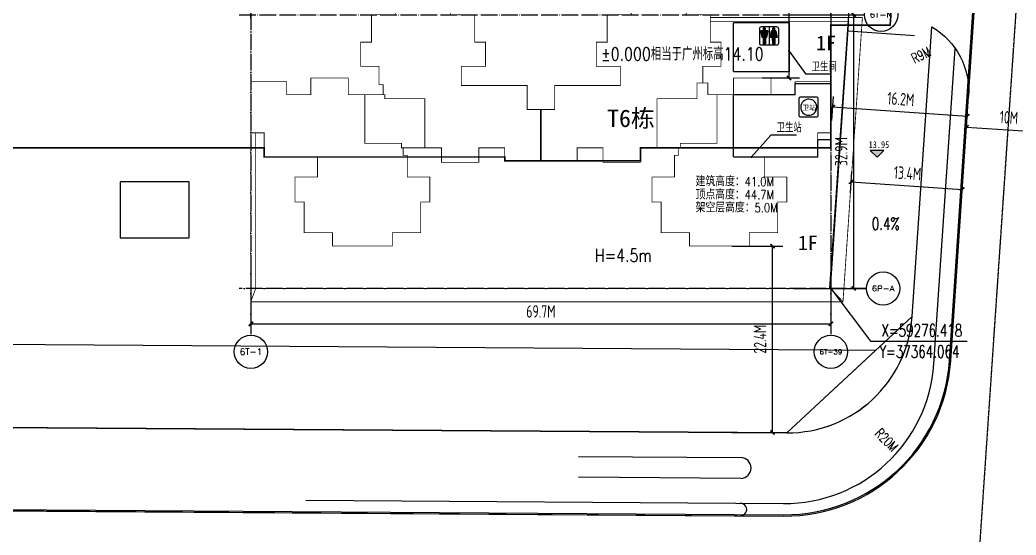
# Model space of a CAD drawing. Header units: inches. Extents: x 12502 to 585460, y 5002 to 415502.
# Drawn here: x 93338 to 213071, y 88458 to 150360 of the extents above; entities that cross this region are included whole.
import ezdxf
from ezdxf.enums import TextEntityAlignment as Align

# ---------------------------------------------------------------- set-up
doc = ezdxf.new("R2010")
doc.units = ezdxf.units.IN
doc.header["$MEASUREMENT"] = 0
for name, pattern in [('ACAD_ISO04W100', [30, 24, -3, 0, -3]), ('DASH', [0.35, 0.25, -0.1]), ('DOTE', [2.42, 2, -0.2, 0.02, -0.2])]:
    doc.linetypes.add(name, pattern=pattern)
for name, color, linetype in [('-1-500室外标高', 4, 'Continuous'), ('@YL', 2, 'Continuous'), ('AXIS_TEXT', 7, 'Continuous'), ('DIM_COOR', 3, 'Continuous'), ('DIM_LEAD', 3, 'Continuous'), ('DIM_SYMB', 3, 'Continuous'), ('DL_道路中线_干道网_', 4, 'ACAD_ISO04W100'), ('DL_道路红线_干道网_', 6, 'Continuous'), ('DL_道路红线_支路网_', 1, 'Continuous'), ('DOTE', 16, 'Continuous'), ('PUB_DIM', 3, 'Continuous'), ('PUB_TEXT', 7, 'Continuous'), ('RMJM - P1 - P - 120-1$0$文字说明', 7, 'Continuous'), ('SHAPE', 161, 'Continuous'), ('YD_设施符号', 7, 'Continuous'), ('地下轮廓', 5, 'Continuous'), ('屋顶轮廓', 36, 'Continuous'), ('总图草图2013.08.27$0$花都地段2终极版总图、 - 副本$0$DL_道路红线_干道网_', 6, 'Continuous'), ('总图草图2013_08_27$0$花都地段2', 6, 'Continuous')]:
    doc.layers.add(name, color=color, linetype=linetype)
doc.styles.add('_TCH_AXIS', font='COMPLEX', dxfattribs={"bigfont": 'GBCBIG'})
doc.styles.add('_TCH_DIM', font='SIMPLEX', dxfattribs={"bigfont": 'GBCBIG'})
doc.styles.add('_TCH_DIM_T3', font='SIMPLEX', dxfattribs={"width": 0.705882, "bigfont": 'GBCBIG'})
doc.styles.add('DIM_FONT', font='superos.shx', dxfattribs={"width": 0.8, "bigfont": 'haiwenzw.shx'})
doc.styles.add('DIMST', font='', dxfattribs={"width": 0.8})
doc.styles.add('GHTEXTHT', font='')
doc.styles.add('RMJM - P1 - P - 120-1$0$RMJM_TEXT', font='arial.ttf', dxfattribs={"height": 2.5})
doc.styles.add('text_zheng', font='simplex.shx', dxfattribs={"width": 0.8, "bigfont": 'hztxt.shx'})
doc.styles.get('DIMST').set_extended_font_data('SimSun')
doc.styles.get('GHTEXTHT').set_extended_font_data('SimSun')
doc.dimstyles.new('_TCH_ARCH&&500', dxfattribs={"dimtxt": 1487.5, "dimasz": 500, "dimexe": 1250, "dimexo": 1500, "dimgap": 631.25, "dimtad": 1, "dimdec": 0, "dimzin": 0, "dimdsep": 46, "dimtxsty": '_TCH_DIM_T3', "dimblk": 'ARCHTICK', "dimcen": 0.09, "dimclrt": 7, "dimazin": 2, "dimtfac": 1, "dimtdec": 0, "dimtix": 1, "dimtmove": 2, "dimatfit": 3, "dimfxl": 1, "dimtolj": 1, "dimtzin": 0, "dimarcsym": 0})
doc.dimstyles.new('DIMN500', dxfattribs={"dimscale": 5, "dimtxt": 300, "dimasz": 100, "dimexe": 250, "dimexo": 300, "dimgap": 150, "dimtad": 1, "dimdec": 0, "dimzin": 0, "dimdsep": 46, "dimtxsty": 'DIM_FONT', "dimblk": 'ARCHTICK', "dimcen": 0.09, "dimclrt": 7, "dimazin": 2, "dimtfac": 1, "dimtdec": 0, "dimtix": 1, "dimtmove": 2, "dimatfit": 3, "dimldrblk": 'ARCHTICK', "dimfxl": 1, "dimtolj": 1, "dimtzin": 0, "dimarcsym": 0})

# ---------------------------------------------------------------- blocks, each defined once
blk = doc.blocks.new('_ArchTick')
at = {"color": 0, "linetype": 'ByBlock', "const_width": 0.4}
blk.add_lwpolyline([(-0.5, -0.5), (0.5, 0.5)], dxfattribs=at)
blk = doc.blocks.new('*D188')
at = {"layer": 'Defpoints', "color": 0, "transparency": 16777216}
for p in [(365245, 62597), (295535, 56713), (365245, 56713)]:
    blk.add_point(p, dxfattribs=at)
at = {"layer": 'PUB_DIM', "color": 0, "lineweight": -2, "transparency": 16777216}
for p, q in [((295535, 58213), (295535, 63847)), ((365245, 58213), (365245, 63847)), ((295535, 62597), (365245, 62597))]:
    blk.add_line(p, q, dxfattribs=at)
at = {"layer": 'PUB_DIM', "color": 0, "lineweight": -2, "transparency": 16777216, "xscale": 500, "yscale": 500, "zscale": 500, "rotation": 180}
blk.add_blockref('_ArchTick', (295535, 62597), dxfattribs=at)
at = {"layer": 'PUB_DIM', "color": 0, "lineweight": -2, "transparency": 16777216, "xscale": 500, "yscale": 500, "zscale": 500}
blk.add_blockref('_ArchTick', (365245, 62597), dxfattribs=at)
at = {"layer": 'PUB_DIM', "color": 7, "transparency": 16777216, "insert": (330390, 64097), "char_height": 1500, "attachment_point": 5, "style": 'DIM_FONT'}
blk.add_mtext('\\A1;69.7M', dxfattribs=at)
blk = doc.blocks.new('*D189')
at = {"layer": 'Defpoints', "color": 0, "transparency": 16777216}
for p in [(295535, 30431), (365245, 30431), (365245, 21455)]:
    blk.add_point(p, dxfattribs=at)
at = {"layer": 'PUB_DIM', "color": 0, "lineweight": -2, "transparency": 16777216}
for p, q in [((295535, 28931), (295535, 20205)), ((365245, 28931), (365245, 20205)), ((295535, 21455), (365245, 21455))]:
    blk.add_line(p, q, dxfattribs=at)
at = {"layer": 'PUB_DIM', "color": 0, "lineweight": -2, "transparency": 16777216, "xscale": 500, "yscale": 500, "zscale": 500, "rotation": 180}
blk.add_blockref('_ArchTick', (295535, 21455), dxfattribs=at)
at = {"layer": 'PUB_DIM', "color": 0, "lineweight": -2, "transparency": 16777216, "xscale": 500, "yscale": 500, "zscale": 500}
blk.add_blockref('_ArchTick', (365245, 21455), dxfattribs=at)
at = {"layer": 'PUB_DIM', "color": 7, "transparency": 16777216, "insert": (330390, 22955), "char_height": 1500, "attachment_point": 5, "style": 'DIM_FONT'}
blk.add_mtext('\\A1;69.7M', dxfattribs=at)
blk = doc.blocks.new('*D190')
at = {"layer": 'Defpoints', "color": 0, "transparency": 16777216}
for p in [(359250, 58611), (367983, 58611), (359250, 25711)]:
    blk.add_point(p, dxfattribs=at)
at = {"layer": 'PUB_DIM', "color": 0, "lineweight": -2, "transparency": 16777216}
for p, q in [((360750, 58611), (369233, 58611)), ((367983, 25711), (367983, 58611)), ((360750, 25711), (369233, 25711))]:
    blk.add_line(p, q, dxfattribs=at)
at = {"layer": 'PUB_DIM', "color": 0, "lineweight": -2, "transparency": 16777216, "xscale": 500, "yscale": 500, "zscale": 500}
for p, rotation in [((367983, 58611), 90), ((367983, 25711), 270)]:
    blk.add_blockref('_ArchTick', p, dxfattribs=dict(at, rotation=rotation))
at = {"layer": 'PUB_DIM', "color": 7, "transparency": 16777216, "insert": (366483, 42161), "char_height": 1500, "attachment_point": 5, "rotation": 90, "style": 'DIM_FONT'}
blk.add_mtext('\\A1;32.9M', dxfattribs=at)
blk = doc.blocks.new('T5T6lkx')
at = {"layer": 'SHAPE', "const_width": 100}
for points in [[(319577, 123888), (312977, 123888), (312977, 122488), (310077, 122488), (310077, 119188), (308777, 119188), (308777, 116288), (310977, 116288), (310977, 114088), (311477, 114088), (311477, 112888), (307277, 112888), (307277, 114888), (302777, 114888), (302777, 112888), (299877, 112888), (299877, 114438), (295577, 114438), (295577, 108288), (297177, 108288), (297177, 105388), (303577, 105388), (303577, 102988), (300877, 102988), (300877, 99988), (301977, 99988), (301977, 96288), (305377, 96288), (305377, 94688), (312577, 94688), (312577, 96288), (315977, 96288), (315977, 99988), (317077, 99988), (317077, 102988), (314377, 102988), (314377, 105588), (313877, 105588), (313877, 106488), (318477, 106488), (318477, 104738), (322977, 104738), (322977, 106488), (326077, 106488), (326077, 104938), (330377, 104938), (330377, 111088), (328777, 111088), (328777, 113988), (320877, 113988), (320877, 116288), (323777, 116288), (323777, 119188), (322477, 119188), (322477, 122488), (319577, 122488)], [(347887, 123888), (341287, 123888), (341287, 122488), (338387, 122488), (338387, 119188), (337087, 119188), (337087, 116288), (339987, 116288), (339987, 113988), (332087, 113988), (332087, 111088), (330487, 111088), (330487, 104938), (334787, 104938), (334787, 106488), (337887, 106488), (337887, 104738), (342387, 104738), (342387, 106488), (346987, 106488), (346987, 105588), (346487, 105588), (346487, 102988), (343787, 102988), (343787, 99988), (344887, 99988), (344887, 96288), (348287, 96288), (348287, 94688), (355487, 94688), (355487, 96288), (358887, 96288), (358887, 99988), (359987, 99988), (359987, 102988), (357287, 102988), (357287, 105388), (363687, 105388), (363687, 108288), (365287, 108288), (365287, 114438), (360987, 114438), (360987, 112888), (358087, 112888), (358087, 114888), (353587, 114888), (353587, 112888), (350487, 112888), (350487, 114288), (349887, 114288), (349887, 116288), (352087, 116288), (352087, 119188), (350787, 119188), (350787, 122488), (347887, 122488)], [(313677, 107038), (313677, 106488), (316477, 106488), (316477, 112388), (311677, 112388), (311677, 112888), (309277, 112888), (309277, 107038)]]:
    blk.add_lwpolyline(points, close=True, dxfattribs=at)
for points in [[(350787, 122159), (369071, 122159), (366739, 87987), (295552, 87987), (295552, 107788), (295577, 107788), (295577, 108288)], [(295552, 87987), (296152, 89587), (365245, 89587), (367435, 121688), (350787, 121688)], [(350487, 112888), (350487, 114288), (349187, 114288), (349187, 112388), (344387, 112388), (344387, 106488), (347187, 106488), (347187, 107038), (351587, 107038), (351587, 112888), (350487, 112888)], [(296152, 89587), (296152, 108288)], [(365287, 89588), (366739, 87987)]]:
    blk.add_lwpolyline(points, dxfattribs=at)
blk = doc.blocks.new('gjwz')
at = {"color": 251, "linetype": 'DASH'}
for points in [[(35816154, 59308389), (35822819, 59308389), (35822819, 59302463), (35816154, 59302463)], [(35742419, 59282518), (35750719, 59282518), (35750719, 59289218), (35742419, 59289218)]]:
    blk.add_lwpolyline(points, close=True, dxfattribs=at)
blk.add_lwpolyline([(35816154, 59292218), (35816155, 59299718), (35823554, 59299718), (35823554, 59301068), (35827854, 59301068), (35827854, 59294263), (35826254, 59294263), (35826254, 59292218), (35816154, 59292218)], dxfattribs=at)
blk = doc.blocks.new('*U53')
at = {"layer": 'YD_设施符号', "linetype": 'Continuous'}
for p, q in [((48783.8, 60314.6), (48775.2, 60314.6)), ((48775.2, 60314.6), (48777, 60306.7)), ((48778.6, 60318), (48778.2, 60317.1)), ((48778.2, 60317.1), (48778.2, 60317.1)), ((48778.2, 60317.1), (48778.2, 60317.1)), ((48778.2, 60317.1), (48778.2, 60317.1)), ((48778.2, 60317.1), (48778.6, 60316.2)), ((48779.5, 60318.3), (48778.6, 60318)), ((48778.6, 60318), (48778.6, 60318)), ((48778.6, 60318), (48778.6, 60318)), ((48778.6, 60318), (48778.6, 60318)), ((48778.6, 60316.2), (48778.6, 60316.2)), ((48778.6, 60316.2), (48778.6, 60316.2)), ((48778.6, 60316.2), (48778.6, 60316.2)), ((48778.6, 60316.2), (48779.5, 60315.9)), ((48780.4, 60318), (48779.5, 60318.3)), ((48780.4, 60316.2), (48779.5, 60315.9)), ((48779.5, 60315.9), (48779.5, 60315.9)), ((48779.5, 60315.9), (48779.5, 60315.9)), ((48780.4, 60318), (48780.4, 60318)), ((48780.4, 60318), (48780.4, 60318)), ((48780.4, 60318), (48780.4, 60318)), ((48780.4, 60318), (48780.7, 60317.1)), ((48780.7, 60317.1), (48780.4, 60316.2)), ((48780.4, 60316.2), (48780.4, 60316.2)), ((48780.4, 60316.2), (48780.4, 60316.2)), ((48780.4, 60316.2), (48780.4, 60316.2)), ((48780.7, 60317.1), (48780.7, 60317.1)), ((48780.7, 60317.1), (48780.7, 60317.1)), ((48780.7, 60317.1), (48780.7, 60317.1)), ((48783.8, 60314.6), (48782, 60306.7)), ((48783.8, 60314.6), (48783.8, 60314.6)), ((48788.2, 60314.6), (48786.4, 60306.7)), ((48793.2, 60314.6), (48788.2, 60314.6)), ((48788.2, 60314.6), (48788.2, 60314.6)), ((48788.2, 60314.6), (48788.2, 60314.6)), ((48789.9, 60318), (48789.5, 60317.1)), ((48789.5, 60317.1), (48789.5, 60317.1)), ((48789.5, 60317.1), (48789.5, 60317.1)), ((48789.5, 60317.1), (48789.5, 60317.1)), ((48789.5, 60317.1), (48789.9, 60316.2)), ((48790.7, 60318.3), (48789.9, 60318)), ((48789.9, 60318), (48789.9, 60318)), ((48789.9, 60318), (48789.9, 60318)), ((48789.9, 60318), (48789.9, 60318)), ((48789.9, 60316.2), (48789.9, 60316.2)), ((48789.9, 60316.2), (48789.9, 60316.2)), ((48789.9, 60316.2), (48789.9, 60316.2)), ((48790.7, 60315.9), (48789.9, 60316.2)), ((48790.7, 60318.3), (48790.7, 60318.3)), ((48790.7, 60318.3), (48790.7, 60318.3)), ((48790.7, 60318.3), (48791.6, 60318)), ((48791.6, 60316.2), (48790.7, 60315.9)), ((48791.6, 60318), (48791.6, 60318)), ((48791.6, 60318), (48791.6, 60318)), ((48791.6, 60318), (48791.6, 60318)), ((48791.6, 60318), (48792, 60317.1)), ((48792, 60317.1), (48791.6, 60316.2)), ((48791.6, 60316.2), (48791.6, 60316.2)), ((48791.6, 60316.2), (48791.6, 60316.2)), ((48791.6, 60316.2), (48791.6, 60316.2)), ((48792, 60317.1), (48792, 60317.1)), ((48792, 60317.1), (48792, 60317.1)), ((48792, 60317.1), (48792, 60317.1)), ((48793.2, 60314.6), (48793.2, 60314.6)), ((48793.2, 60314.6), (48793.2, 60314.6)), ((48793.2, 60314.6), (48793.2, 60314.6)), ((48793.2, 60314.6), (48795, 60306.7)), ((48777, 60306.7), (48777, 60306.7)), ((48777, 60306.7), (48777, 60306.7)), ((48777, 60306.7), (48777, 60306.7)), ((48777, 60306.7), (48777, 60306.7)), ((48777, 60306.7), (48777, 60306.7)), ((48777, 60306.7), (48777, 60306.7)), ((48778.2, 60306.7), (48777, 60306.7)), ((48777, 60306.7), (48777, 60306.7)), ((48780.7, 60306.7), (48778.2, 60306.7)), ((48780.7, 60306.7), (48778.2, 60306.7)), ((48778.2, 60306.7), (48778.2, 60306.7)), ((48778.2, 60306.7), (48778.2, 60298.9)), ((48778.2, 60298.9), (48778.2, 60298.9)), ((48778.2, 60298.9), (48778.2, 60298.9)), ((48780.7, 60298.9), (48778.2, 60298.9)), ((48778.2, 60298.9), (48778.2, 60298.9)), ((48782, 60306.7), (48780.7, 60306.7)), ((48780.7, 60306.7), (48780.7, 60306.7)), ((48780.7, 60306.7), (48780.7, 60306.7)), ((48780.7, 60306.7), (48780.7, 60298.9)), ((48780.7, 60298.9), (48780.7, 60298.9)), ((48780.7, 60298.9), (48780.7, 60298.9)), ((48782, 60306.7), (48782, 60306.7)), ((48782, 60306.7), (48782, 60306.7)), ((48782, 60306.7), (48782, 60306.7)), ((48782, 60306.7), (48782, 60306.7)), ((48786.4, 60306.7), (48786.4, 60306.7)), ((48786.4, 60306.7), (48786.4, 60306.7)), ((48789.5, 60306.7), (48786.4, 60306.7)), ((48786.4, 60306.7), (48786.4, 60306.7)), ((48792, 60306.7), (48789.5, 60306.7)), ((48789.5, 60306.7), (48789.5, 60306.7)), ((48789.5, 60306.7), (48789.5, 60306.7)), ((48789.5, 60306.7), (48789.5, 60306.7)), ((48789.5, 60306.7), (48789.5, 60306.7)), ((48789.5, 60306.7), (48789.5, 60306.7)), ((48789.5, 60306.7), (48789.5, 60298.9)), ((48792, 60298.9), (48789.5, 60298.9)), ((48789.5, 60298.9), (48789.5, 60298.9)), ((48795, 60306.7), (48792, 60306.7)), ((48792, 60306.7), (48792, 60306.7)), ((48792, 60306.7), (48792, 60306.7)), ((48792, 60306.7), (48792, 60306.7)), ((48792, 60306.7), (48792, 60306.7)), ((48792, 60306.7), (48792, 60306.7)), ((48792, 60306.7), (48792, 60298.9))]:
    blk.add_line(p, q, dxfattribs=at)
for points in [[(48783.8, 60314.6), (48775.2, 60314.6), (48783.8, 60314.6)], [(48775.2, 60314.6), (48777, 60306.7), (48782, 60306.7)], [(48778.6, 60318), (48778.2, 60317.1), (48780.7, 60317.1)], [(48778.2, 60317.1), (48778.2, 60317.1), (48780.7, 60317.1)], [(48778.2, 60317.1), (48778.2, 60317.1), (48780.7, 60317.1)], [(48778.2, 60317.1), (48778.2, 60317.1), (48780.7, 60317.1)], [(48778.2, 60317.1), (48778.6, 60316.2), (48780.4, 60316.2)], [(48779.5, 60318.3), (48778.6, 60318), (48780.4, 60318)], [(48778.6, 60318), (48778.6, 60318), (48780.4, 60318)], [(48778.6, 60318), (48778.6, 60318), (48780.4, 60318)], [(48778.6, 60318), (48778.6, 60318), (48780.4, 60318)], [(48778.6, 60316.2), (48778.6, 60316.2), (48780.4, 60316.2)], [(48778.6, 60316.2), (48778.6, 60316.2), (48780.4, 60316.2)], [(48778.6, 60316.2), (48778.6, 60316.2), (48780.4, 60316.2)], [(48778.6, 60316.2), (48779.5, 60315.9), (48779.5, 60315.9)], [(48788.2, 60314.6), (48786.4, 60306.7), (48795, 60306.7)], [(48793.2, 60314.6), (48788.2, 60314.6), (48793.2, 60314.6)], [(48788.2, 60314.6), (48788.2, 60314.6), (48793.2, 60314.6)], [(48788.2, 60314.6), (48788.2, 60314.6), (48793.2, 60314.6)], [(48789.9, 60318), (48789.5, 60317.1), (48792, 60317.1)], [(48789.5, 60317.1), (48789.5, 60317.1), (48792, 60317.1)], [(48789.5, 60317.1), (48789.5, 60317.1), (48792, 60317.1)], [(48789.5, 60317.1), (48789.5, 60317.1), (48792, 60317.1)], [(48789.5, 60317.1), (48789.9, 60316.2), (48791.6, 60316.2)], [(48790.7, 60318.3), (48789.9, 60318), (48791.6, 60318)], [(48789.9, 60318), (48789.9, 60318), (48791.6, 60318)], [(48789.9, 60318), (48789.9, 60318), (48791.6, 60318)], [(48789.9, 60318), (48789.9, 60318), (48791.6, 60318)], [(48789.9, 60316.2), (48789.9, 60316.2), (48791.6, 60316.2)], [(48789.9, 60316.2), (48789.9, 60316.2), (48791.6, 60316.2)], [(48789.9, 60316.2), (48789.9, 60316.2), (48791.6, 60316.2)], [(48790.7, 60318.3), (48790.7, 60318.3), (48790.7, 60318.3)], [(48777, 60306.7), (48777, 60306.7), (48782, 60306.7)], [(48777, 60306.7), (48777, 60306.7), (48782, 60306.7)], [(48777, 60306.7), (48777, 60306.7), (48782, 60306.7)], [(48777, 60306.7), (48777, 60306.7), (48782, 60306.7)], [(48777, 60306.7), (48777, 60306.7), (48780.7, 60306.7)], [(48777, 60306.7), (48777, 60306.7), (48778.2, 60306.7)], [(48780.7, 60306.7), (48778.2, 60306.7), (48780.7, 60306.7)], [(48778.2, 60306.7), (48778.2, 60306.7), (48780.7, 60306.7)], [(48778.2, 60306.7), (48778.2, 60298.9), (48780.7, 60298.9)], [(48778.2, 60298.9), (48778.2, 60298.9), (48780.7, 60298.9)], [(48778.2, 60298.9), (48778.2, 60298.9), (48780.7, 60298.9)], [(48786.4, 60306.7), (48786.4, 60306.7), (48792, 60306.7)], [(48786.4, 60306.7), (48786.4, 60306.7), (48789.5, 60306.7)], [(48792, 60306.7), (48789.5, 60306.7), (48792, 60306.7)], [(48789.5, 60306.7), (48789.5, 60306.7), (48792, 60306.7)], [(48789.5, 60306.7), (48789.5, 60306.7), (48792, 60306.7)], [(48789.5, 60306.7), (48789.5, 60306.7), (48792, 60306.7)], [(48789.5, 60306.7), (48789.5, 60306.7), (48792, 60306.7)], [(48789.5, 60306.7), (48789.5, 60306.7), (48792, 60306.7)], [(48789.5, 60306.7), (48789.5, 60298.9), (48792, 60298.9)]]:
    blk.add_solid(points, dxfattribs=at)
at = {"layer": 'YD_设施符号', "linetype": 'Continuous', "extrusion": (0, 0, -1)}
for points in [[(-48775.2, 60314.6), (-48783.8, 60314.6), (-48782, 60306.7)], [(-48778.2, 60317.1), (-48780.7, 60317.1), (-48780.7, 60317.1)], [(-48778.2, 60317.1), (-48780.7, 60317.1), (-48780.7, 60317.1)], [(-48778.2, 60317.1), (-48780.7, 60317.1), (-48780.7, 60317.1)], [(-48778.2, 60317.1), (-48780.7, 60317.1), (-48780.4, 60316.2)], [(-48778.6, 60318), (-48780.4, 60318), (-48780.4, 60318)], [(-48778.6, 60318), (-48780.4, 60318), (-48780.4, 60318)], [(-48778.6, 60318), (-48780.4, 60318), (-48780.4, 60318)], [(-48778.6, 60318), (-48780.4, 60318), (-48780.7, 60317.1)], [(-48778.6, 60316.2), (-48780.4, 60316.2), (-48780.4, 60316.2)], [(-48778.6, 60316.2), (-48780.4, 60316.2), (-48780.4, 60316.2)], [(-48778.6, 60316.2), (-48780.4, 60316.2), (-48780.4, 60316.2)], [(-48778.6, 60316.2), (-48780.4, 60316.2), (-48779.5, 60315.9)], [(-48779.5, 60315.9), (-48779.5, 60315.9), (-48779.5, 60315.9)], [(-48788.2, 60314.6), (-48793.3, 60314.6), (-48793.3, 60314.6)], [(-48788.2, 60314.6), (-48793.3, 60314.6), (-48793.3, 60314.6)], [(-48788.2, 60314.6), (-48793.3, 60314.6), (-48795, 60306.7)], [(-48789.5, 60317.1), (-48792, 60317.1), (-48792, 60317.1)], [(-48789.5, 60317.1), (-48792, 60317.1), (-48792, 60317.1)], [(-48789.5, 60317.1), (-48792, 60317.1), (-48792, 60317.1)], [(-48789.5, 60317.1), (-48792, 60317.1), (-48791.6, 60316.2)], [(-48789.9, 60318), (-48791.6, 60318), (-48791.6, 60318)], [(-48789.9, 60318), (-48791.6, 60318), (-48791.6, 60318)], [(-48789.9, 60318), (-48791.6, 60318), (-48791.6, 60318)], [(-48789.9, 60318), (-48791.6, 60318), (-48792, 60317.1)], [(-48789.9, 60316.2), (-48791.6, 60316.2), (-48791.6, 60316.2)], [(-48789.9, 60316.2), (-48791.6, 60316.2), (-48791.6, 60316.2)], [(-48789.9, 60316.2), (-48791.6, 60316.2), (-48791.6, 60316.2)], [(-48789.9, 60316.2), (-48791.6, 60316.2), (-48790.7, 60315.9)], [(-48790.7, 60318.3), (-48790.7, 60318.3), (-48791.6, 60318)], [(-48777, 60306.7), (-48782, 60306.7), (-48782, 60306.7)], [(-48777, 60306.7), (-48782, 60306.7), (-48782, 60306.7)], [(-48777, 60306.7), (-48782, 60306.7), (-48782, 60306.7)], [(-48777, 60306.7), (-48782, 60306.7), (-48782, 60306.7)], [(-48777, 60306.7), (-48782, 60306.7), (-48780.7, 60306.7)], [(-48777, 60306.7), (-48780.7, 60306.7), (-48778.2, 60306.7)], [(-48777, 60306.7), (-48778.2, 60306.7), (-48777, 60306.7)], [(-48778.2, 60306.7), (-48780.7, 60306.7), (-48780.7, 60306.7)], [(-48778.2, 60306.7), (-48780.7, 60306.7), (-48780.7, 60298.9)], [(-48778.2, 60298.9), (-48780.7, 60298.9), (-48780.7, 60298.9)], [(-48778.2, 60298.9), (-48780.7, 60298.9), (-48780.7, 60298.9)], [(-48778.2, 60298.9), (-48780.7, 60298.9), (-48778.2, 60298.9)], [(-48786.4, 60306.7), (-48795, 60306.7), (-48792, 60306.7)], [(-48786.4, 60306.7), (-48792, 60306.7), (-48789.5, 60306.7)], [(-48786.4, 60306.7), (-48789.5, 60306.7), (-48786.4, 60306.7)], [(-48789.5, 60306.7), (-48792, 60306.7), (-48792, 60306.7)], [(-48789.5, 60306.7), (-48792, 60306.7), (-48792, 60306.7)], [(-48789.5, 60306.7), (-48792, 60306.7), (-48792, 60306.7)], [(-48789.5, 60306.7), (-48792, 60306.7), (-48792, 60306.7)], [(-48789.5, 60306.7), (-48792, 60306.7), (-48792, 60306.7)], [(-48789.5, 60306.7), (-48792, 60306.7), (-48792, 60298.9)], [(-48789.5, 60298.9), (-48792, 60298.9), (-48789.5, 60298.9)], [(-48792, 60306.7), (-48792, 60306.7), (-48792, 60306.7)]]:
    blk.add_solid(points, dxfattribs=at)
blk = doc.blocks.new('*D276')
at = {"layer": 'Defpoints', "color": 0, "transparency": 16777216}
for p in [(207195, 138804), (190814, 136789), (206983, 135689)]:
    blk.add_point(p, dxfattribs=at)
at = {"layer": 'PUB_DIM', "color": 0, "lineweight": -2, "transparency": 16777216}
for p, q in [((190916, 138285), (191111, 141151)), ((191026, 139904), (207195, 138804)), ((207085, 137185), (207280, 140051))]:
    blk.add_line(p, q, dxfattribs=at)
at = {"layer": 'PUB_DIM', "color": 0, "lineweight": -2, "transparency": 16777216, "xscale": 500, "yscale": 500, "zscale": 500}
for p, rotation in [((191026, 139904), 176.1084515954283), ((207195, 138804), 356.1084515954283)]:
    blk.add_blockref('_ArchTick', p, dxfattribs=dict(at, rotation=rotation))
at = {"layer": 'PUB_DIM', "color": 7, "transparency": 16777216, "insert": (199212, 140851), "char_height": 1500, "attachment_point": 5, "rotation": 356.10845, "style": 'DIM_FONT'}
blk.add_mtext('\\A1;16.2M', dxfattribs=at)
blk = doc.blocks.new('*D277')
at = {"layer": 'Defpoints', "color": 0, "transparency": 16777216}
for p in [(206598, 129998), (193054, 128035), (206406, 127138)]:
    blk.add_point(p, dxfattribs=at)
at = {"layer": 'PUB_DIM', "color": 0, "lineweight": -2, "transparency": 16777216}
for p, q in [((193154, 129531), (193330, 132142)), ((193246, 130895), (206598, 129998)), ((206507, 128635), (206682, 131245))]:
    blk.add_line(p, q, dxfattribs=at)
at = {"layer": 'PUB_DIM', "color": 0, "lineweight": -2, "transparency": 16777216, "xscale": 500, "yscale": 500, "zscale": 500}
for p, rotation in [((193246, 130895), 176.1589923885221), ((206598, 129998), 356.1589923885221)]:
    blk.add_blockref('_ArchTick', p, dxfattribs=dict(at, rotation=rotation))
at = {"layer": 'PUB_DIM', "color": 7, "transparency": 16777216, "insert": (200023, 131943), "char_height": 1500, "attachment_point": 5, "rotation": 356.15899, "style": 'DIM_FONT'}
blk.add_mtext('\\A1;13.4M', dxfattribs=at)
blk = doc.blocks.new('*D280')
at = {"layer": 'Defpoints', "color": 0, "transparency": 16777216}
for p in [(177414, 123189), (183794, 123189), (177414, 100797)]:
    blk.add_point(p, dxfattribs=at)
at = {"layer": 'PUB_DIM', "color": 0, "lineweight": -2, "transparency": 16777216}
for p, q in [((178914, 123189), (185044, 123189)), ((183794, 100797), (183794, 123189)), ((178914, 100797), (185044, 100797))]:
    blk.add_line(p, q, dxfattribs=at)
at = {"layer": 'PUB_DIM', "color": 0, "lineweight": -2, "transparency": 16777216, "xscale": 500, "yscale": 500, "zscale": 500}
for p, rotation in [((183794, 123189), 90), ((183794, 100797), 270)]:
    blk.add_blockref('_ArchTick', p, dxfattribs=dict(at, rotation=rotation))
at = {"layer": 'PUB_DIM', "color": 7, "transparency": 16777216, "insert": (182294, 111993), "char_height": 1500, "attachment_point": 5, "rotation": 90, "style": 'DIM_FONT'}
blk.add_mtext('\\A1;22.4M', dxfattribs=at)
blk = doc.blocks.new('*D306')
at = {"layer": 'Defpoints', "color": 0, "transparency": 16777216}
for p in [(217103, 136805), (206766, 132498), (216764, 131818)]:
    blk.add_point(p, dxfattribs=at)
at = {"layer": 'PUB_DIM', "color": 0, "lineweight": -2, "transparency": 16777216}
for p, q in [((206868, 133995), (207190, 138733)), ((216865, 133314), (217188, 138053)), ((207105, 137485), (217103, 136805))]:
    blk.add_line(p, q, dxfattribs=at)
at = {"layer": 'PUB_DIM', "color": 0, "lineweight": -2, "transparency": 16777216, "xscale": 500, "yscale": 500, "zscale": 500}
for p, rotation in [((207105, 137485), 176.1084515953922), ((217103, 136805), 356.1084515953922)]:
    blk.add_blockref('_ArchTick', p, dxfattribs=dict(at, rotation=rotation))
at = {"layer": 'PUB_DIM', "color": 7, "transparency": 16777216, "insert": (212206, 138642), "char_height": 1500, "attachment_point": 5, "rotation": 356.10845, "style": 'DIM_FONT'}
blk.add_mtext('\\A1;10M', dxfattribs=at)
blk = doc.blocks.new('gdzh')
at = {"layer": 'PUB_TEXT', "style": 'text_zheng', "width": 0.8}
for s, p in [('建筑高度：41.0M', (37262343, 59367742)), ('顶点高度：44.7M', (37262343, 59366162)), ('架空层高度：5.0M', (37262343, 59364600))]:
    blk.add_text(s, height=1093.1, dxfattribs=at).set_placement(p)
blk = doc.blocks.new('*D320')
at = {"layer": 'Defpoints', "color": 0, "transparency": 16777216}
for p in [(181050, 192089), (185779, 192089), (181050, 143389)]:
    blk.add_point(p, dxfattribs=at)
at = {"layer": 'PUB_DIM', "color": 0, "lineweight": -2, "transparency": 16777216}
for p, q in [((182550, 192089), (187029, 192089)), ((185779, 143389), (185779, 192089)), ((182550, 143389), (187029, 143389))]:
    blk.add_line(p, q, dxfattribs=at)
at = {"layer": 'PUB_DIM', "color": 0, "lineweight": -2, "transparency": 16777216, "xscale": 500, "yscale": 500, "zscale": 500}
for p, rotation in [((185779, 192089), 90), ((185779, 143389), 270)]:
    blk.add_blockref('_ArchTick', p, dxfattribs=dict(at, rotation=rotation))
at = {"layer": 'PUB_DIM', "color": 7, "transparency": 16777216, "insert": (184404, 167739), "char_height": 1487.5, "attachment_point": 5, "rotation": 90, "style": '_TCH_DIM_T3'}
blk.add_mtext('\\A1;48.7M', dxfattribs=at)
blk = doc.blocks.new('T5T6dwzx')
at = {"layer": 'DOTE', "linetype": 'DOTE', "ltscale": 1000}
for p, q in [((295534.8, 63589.6), (295534.8, 20397.4)), ((365244.8, 63589.6), (365244.8, 20397.4)), ((294135.9, 58611.4), (369271.7, 58611.4)), ((369521.7, 25711.4), (294136.9, 25711.4))]:
    blk.add_line(p, q, dxfattribs=at)
at = {"layer": 'PUB_DIM'}
for p, q in [((295534.8, 62189.6), (295534.8, 64589.6)), ((365244.8, 62189.6), (365244.8, 64589.6)), ((366871.7, 58611.4), (369271.7, 58611.4)), ((367099.6, 25711.4), (369521.7, 25711.4))]:
    blk.add_line(p, q, dxfattribs=at)
for centre in [(295534.8, 66589.6), (365244.8, 66589.6), (371271.7, 58611.4), (371521.7, 25711.4), (295534.8, 18103.4), (365244.8, 18103.4)]:
    blk.add_circle(centre, 2000, dxfattribs=at)
at = {"layer": 'AXIS_TEXT', "style": '_TCH_AXIS'}
for s, height, p, p2 in [('6T-1', 764.41, (294188, 66207.4), (296881.6, 66207.4)), ('6T-39', 586.68, (363875.9, 66296.3), (366613.7, 66296.3)), ('6T-N', 679.1, (369913.5, 58271.8), (372629.9, 58271.8)), ('6P-A', 664.21, (370161.7, 25379.3), (372881.7, 25379.3)), ('6T-1', 764.41, (294188, 17721.2), (296881.6, 17721.2)), ('6T-39', 586.68, (363875.9, 17810.1), (366613.7, 17810.1))]:
    blk.add_text(s, height=height, dxfattribs=at).set_placement(p, p2, align=Align.FIT)
at = {"layer": 'PUB_DIM'}
for p1, p2, distance, text, picture, middle in [((295534.8, 56712.5), (365244.8, 56712.5), 5884.7, '69.7M', '*D188', (330389.8, 64097.3)), ((359250.1, 25711.4), (359250.1, 58611.4), -8732.8, '32.9M', '*D190', (366482.9, 42161.4)), ((295534.8, 30431.2), (365244.8, 30431.2), -8976, '69.7M', '*D189', (330389.8, 22955.2))]:
    dim = blk.add_aligned_dim(p1=p1, p2=p2, distance=distance, text=text, dimstyle='DIMN500', dxfattribs=at)
    dim.commit()
    dim.dimension.update_dxf_attribs({"geometry": picture, "text_midpoint": middle})

msp = doc.modelspace()

# ---------------------------------------------------------------- hatches: boundary and pattern name
at = {"layer": '-1-500室外标高'}
msp.add_hatch(color=113, dxfattribs=at).paths.add_polyline_path([(196358.8, 133860.5), (197183.8, 134685.5), (195533.8, 134685.5)])

# ---------------------------------------------------------------- linework, layer by layer
at = {"layer": '-1-500室外标高', "color": 113}
for p, q in [((196358.8, 133860.5), (195533.8, 134685.5)), ((197183.8, 134685.5), (195533.8, 134685.5)), ((196358.8, 133860.5), (197183.8, 134685.5))]:
    msp.add_line(p, q, dxfattribs=at)
at = {"layer": '@YL'}
msp.add_line((200566, 114723.6), (202934, 149534.2), dxfattribs=at)
for points in [[(190703.4, 118092.8), (194176.2, 168204.4)], [(196204.6, 110669.2), (185498.3, 100742), (61099.2, 101590.5), (61100.8, 111590.7), (196204.6, 110669.2)]]:
    msp.add_lwpolyline(points, dxfattribs=at)
at = {"layer": '@YL', "color": 8}
for points in [[(192885, 149037), (200858.7, 148494.6)], [(202854.1, 148358.9), (202861.9, 148358.4)], [(202854.1, 148358.9), (202861.9, 148358.4)]]:
    msp.add_lwpolyline(points, dxfattribs=at)
at = {"layer": '@YL'}
msp.add_lwpolyline([(202934, 149534.2, -0.28465097), (207367.7, 141155.6), (207367.7, 141155.6)], format="xyb", dxfattribs=at)
msp.add_arc((185600.6, 115741.6), 15000, 269.609202, 356.108452, dxfattribs=at)
at = {"layer": 'DIM_COOR', "color": 3}
for p, q in [((190814.2, 118088.2), (195580.4, 111774)), ((195580.4, 111774), (207185.4, 111774))]:
    msp.add_line(p, q, dxfattribs=at)
at = {"layer": 'DIM_LEAD'}
for p, q in [((185778.8, 146618.3), (187765.2, 143862.9)), ((187765.2, 143862.9), (190813.8, 143862.9)), ((181287.6, 133888.7), (183632.7, 136559.3)), ((183632.7, 136559.3), (186681.2, 136559.3))]:
    msp.add_line(p, q, dxfattribs=at)
at = {"layer": 'DIM_LEAD', "const_width": 120}
for points in [[(185743.7, 146666.9, 1), (185813.8, 146569.6, 1)], [(181248, 133843.6, 1), (181327.2, 133933.8, 1)]]:
    msp.add_lwpolyline(points, format="xyb", close=True, dxfattribs=at)
at = {"layer": 'DIM_SYMB'}
msp.add_lwpolyline([(199656.4, 125885, 0, 0, 0), (203657.4, 125885, 400, 0, 0), (205157.4, 125885, 0, 0, 0)], format="xyseb", dxfattribs=at)
at = {"layer": 'DL_道路中线_干道网_', "color": 8, "ltscale": 0.04}
for p, q in [((210410.6, 112098.4), (217055.7, 209785.1)), ((207934.8, 75587.9), (210410.6, 112098.4))]:
    msp.add_line(p, q, dxfattribs=at)
at = {"layer": 'DL_道路红线_干道网_', "color": 8}
for p, q in [((203185.1, 109022.4), (205763.5, 146924.9)), ((185498.3, 100742), (200566, 114723.6)), ((185498.3, 100742), (200566, 114723.6)), ((185506.2, 100741.9), (200573.9, 114723.5)), ((185506.2, 100741.9), (200573.9, 114723.5)), ((61099.4, 101590.5), (185498.3, 100742)), ((160482.2, 97912.5), (179973.1, 97771)), ((179973.1, 95271), (160465.1, 95412.6)), ((127700.3, 92636), (185103.9, 92244.4)), ((69772.2, 91535), (185124.2, 90744.3))]:
    msp.add_line(p, q, dxfattribs=at)
for centre, radius, start, end in [((185608.5, 115741.5), 15000, 269.609202, 356.108452), ((185226.7, 110244), 18000, 269.609202, 356.108452), ((179973.1, 96521), 1250, 270, 90), ((179947.6, 91529.6), 750, 269.609202, 89.609202)]:
    msp.add_arc(centre, radius, start, end, dxfattribs=at)
at = {"layer": 'DL_道路红线_支路网_', "color": 8}
msp.add_line((207238.8, 141776.7), (212498.4, 218672.4), dxfattribs=at)
at = {"layer": 'DL_道路红线_支路网_', "color": 4}
for p, q in [((207388.5, 141766.4), (212648, 218662.2)), ((70038, 91529.3), (185124.2, 90744.3)), ((70039, 91679.2), (185125.3, 90894.3))]:
    msp.add_line(p, q, dxfattribs=at)
at = {"layer": 'DL_道路红线_支路网_', "color": 8}
msp.add_lwpolyline([(205064.9, 109396.5), (207238.8, 141776.5)], dxfattribs=at)
at = {"layer": 'DL_道路红线_支路网_', "color": 4}
msp.add_lwpolyline([(205214.5, 109386.4), (207388.5, 141766.4)], dxfattribs=at)
msp.add_arc((185260.6, 110743.8), 20000, 269.609202, 356.108452, dxfattribs=at)
at = {"layer": 'DL_道路红线_支路网_', "color": 8}
msp.add_arc((185260.6, 110743.8), 19850, 269.609202, 356.108452, dxfattribs=at)
at = {"layer": 'PUB_DIM'}
for points in [[(200731.7, 144467, 0, 0, 0), (205044.6, 146573.8, 264, 0, 0), (205763.5, 146924.9, 0, 0, 0)], [(195371.3, 100490.3, 0, 0, 0), (198741.5, 97072.4, 264, 0, 0), (199303.2, 96502.8, 0, 0, 0)]]:
    msp.add_lwpolyline(points, format="xyseb", dxfattribs=at)
at = {"layer": 'YD_设施符号'}
for points in [[(184503.7, 149336.9), (184503.9, 147536.9, -0.41421356), (184278.9, 147311.9), (182478.9, 147311.7, -0.41421356), (182253.9, 147536.7), (182253.7, 149336.7, -0.41421356), (182478.6, 149561.7), (184278.6, 149561.9, -0.41421356)], [(189129.5, 139861.4, 60.13590775), (189127.1, 139797)]]:
    msp.add_lwpolyline(points, format="xyb", close=True, dxfattribs=at)
for points in [[(182386, 149040.1), (183245.1, 149040.2), (183065.5, 148253.1), (182564.3, 148253), (182386, 149040.1)], [(183378.6, 149444), (183378.9, 147400.8)], [(184371.5, 148253.3), (183512.4, 148253.2), (183692, 149040.3), (184193.2, 149040.3), (184371.5, 148253.3)], [(182686.7, 148253), (182686.8, 147472.5), (182943.2, 147472.5), (182943.1, 148253.1)], [(184070.9, 148253.2), (184071, 147472.6), (183814.6, 147472.6), (183814.5, 148253.2)]]:
    msp.add_lwpolyline(points, dxfattribs=at)
msp.add_lwpolyline([(187136.3, 141117.1), (189135.5, 141117.4), (189260.9, 140992), (189261.2, 138789), (189135.8, 138663.6), (187136.6, 138663.4), (187011.2, 138788.7), (187010.9, 140991.8)], close=True, dxfattribs=at)
for centre in [(182816.2, 149293.1), (183941.1, 149293.2)]:
    msp.add_circle(centre, 123.7, dxfattribs=at)
at = {"layer": '地下轮廓', "linetype": 'DASH', "ltscale": 3, "const_width": 200}
msp.add_lwpolyline([(89379.2, 244033.7), (89379.2, 219788.8), (98280.1, 219788.8), (98280.1, 195533.7), (73750.6, 195533.7), (69879.2, 179298.3), (69879.2, 149733.7), (79903.8, 149733.7), (79903.8, 143733.7), (87103.8, 143733.7), (87103.8, 134988.7), (122703, 134988.7), (122703.6, 133888.7), (151603.5, 133888.7), (151603.5, 133438.7), (167913.7, 133438.7), (167913.7, 133888.7), (167913.8, 134985.6), (177038.7, 134985.6), (190813.9, 134985.6), (190813.9, 149733.7), (197938.1, 149733.7), (202379.2, 215019.8), (202379.2, 238683.7)], dxfattribs=at)
at = {"layer": '总图草图2013.08.27$0$花都地段2终极版总图、 - 副本$0$DL_道路红线_干道网_', "color": 1}
for p, q in [((185506.2, 100741.9), (200573.9, 114723.5)), ((67356.1, 101547.8), (185506.2, 100741.9)), ((67356.1, 101547.8), (185506.2, 100741.9))]:
    msp.add_line(p, q, dxfattribs=at)
msp.add_arc((185608.5, 115741.5), 15000, 269.609202, 356.108452, dxfattribs=at)
at = {"layer": '总图草图2013_08_27$0$花都地段2', "color": 1}
for p, q in [((185498.3, 100742), (200566, 114723.6)), ((185498.3, 100742), (200566, 114723.6)), ((185498.3, 100742), (200566, 114723.6)), ((185506.2, 100741.9), (200573.9, 114723.5)), ((67348.2, 101547.8), (185498.3, 100742)), ((67348.2, 101547.8), (185498.3, 100742)), ((67348.2, 101547.8), (185498.3, 100742)), ((67348.2, 101547.8), (185498.3, 100742)), ((67356.1, 101547.8), (185506.2, 100741.9)), ((67356.1, 101547.8), (185506.2, 100741.9))]:
    msp.add_line(p, q, dxfattribs=at)
for centre in [(185600.6, 115741.6), (185600.6, 115741.6), (185608.5, 115741.5)]:
    msp.add_arc(centre, 15000, 269.609202, 356.108452, dxfattribs=at)

# ---------------------------------------------------------------- block references
for name, p in [('gjwz', (-35637040.6, -59158329.6)), ('T5T6dwzx', (-174431, 92377.3)), ('gdzh', (-37087792.1, -59237358.1))]:
    msp.add_blockref(name, p)
at = {"layer": 'YD_设施符号', "linetype": 'Continuous', "xscale": 100, "yscale": 100, "zscale": 100}
msp.add_blockref('*U53', (-4695131.8, -5882415.9), dxfattribs=at)
at = {"layer": '屋顶轮廓'}
msp.add_blockref('T5T6lkx', (-174473.3, 28500.9), dxfattribs=at)

# ---------------------------------------------------------------- texts
at = {"layer": '-1-500室外标高', "color": 113, "style": 'DIMST', "width": 0.8}
msp.add_text('13.95', height=825, dxfattribs=at).set_placement((195353.1, 134960.5))
at = {"layer": 'PUB_DIM', "color": 7, "style": '_TCH_DIM', "width": 0.705882}
for s, rotation, p in [('R9M', 26.034383, (200869.5, 145096.3)), ('R20M', 314.598064, (196011.7, 100560))]:
    msp.add_text(s, height=1190, rotation=rotation, dxfattribs=at).set_placement(p)
at = {"layer": 'PUB_TEXT'}
for s, height, style, width, p in [('±0.000相当于广州标高14.10', 1561.518, 'text_zheng', 0.8, (163171.9, 145498.2)), ('0.4%', 1487.5, '_TCH_DIM', 0.705882, (195731.4, 125141.2)), ('H=4.5m', 1561.52, 'text_zheng', 0.8, (162430.2, 121288.3)), ('X=59276.418', 1487.5, '_TCH_DIM', 0.705882, (196885.4, 112299)), ('Y=37364.064', 1487.5, '_TCH_DIM', 0.705882, (196635.4, 109761.5))]:
    msp.add_text(s, height=height, dxfattribs=dict(at, style=style, width=width)).set_placement(p)
at = {"layer": 'PUB_TEXT', "style": '_TCH_DIM'}
for s, p in [('卫生间', (188488.1, 144177.9)), ('卫生站', (184277.4, 136874.3))]:
    msp.add_text(s, height=1012.77, dxfattribs=at).set_placement(p)
at = {"layer": 'RMJM - P1 - P - 120-1$0$文字说明', "attachment_point": 3, "style": 'RMJM - P1 - P - 120-1$0$RMJM_TEXT'}
for s, insert, char_height, width in [('{\\fSimSun|b0|i0|c134|p2;1F}', (191418.5, 148469.5), 1750, 4104.055), ('{\\fSimSun|b0|i0|c134|p2;T6栋}', (169642.9, 139590.1), 2100, 7088.324), ('{\\fSimSun|b0|i0|c134|p2;1F}', (189230.9, 124450), 1750, 4104.055)]:
    msp.add_mtext(s, dxfattribs=dict(at, insert=insert, char_height=char_height, width=width))
at = {"layer": 'YD_设施符号', "style": 'GHTEXTHT'}
msp.add_text('卫站', height=600, rotation=0.00703, dxfattribs=at).set_placement((187354.5, 139527.8))

# ---------------------------------------------------------------- dimensions: what is measured, and where the dimension line sits
at = {"layer": 'PUB_DIM'}
for p1, p2, distance, text, dimstyle, picture, middle in [((181050.5, 143388.7), (181050.5, 192088.6), -4728.3, '48.7M', '_TCH_ARCH&&500', '*D320', (184403.8, 167738.7)), ((190813.8, 136788.6), (206983.3, 135688.7), 3122.7, '16.2M', 'DIMN500', '*D276', (199212.3, 140850.7)), ((206766.2, 132498), (216763.5, 131817.9), 4999, '10M', 'DIMN500', '*D306', (212206, 138642)), ((193053.9, 128034.8), (206406.4, 127138.4), 2866.2, '13.4M', 'DIMN500', '*D277', (200022.6, 131943)), ((177413.7, 100797.1), (177413.7, 123188.7), -6380.4, '22.4M', 'DIMN500', '*D280', (182294.1, 111992.9))]:
    dim = msp.add_aligned_dim(p1=p1, p2=p2, distance=distance, text=text, dimstyle=dimstyle, dxfattribs=at)
    dim.commit()
    dim.dimension.update_dxf_attribs({"geometry": picture, "text_midpoint": middle})

doc.saveas('drawing.dxf')
